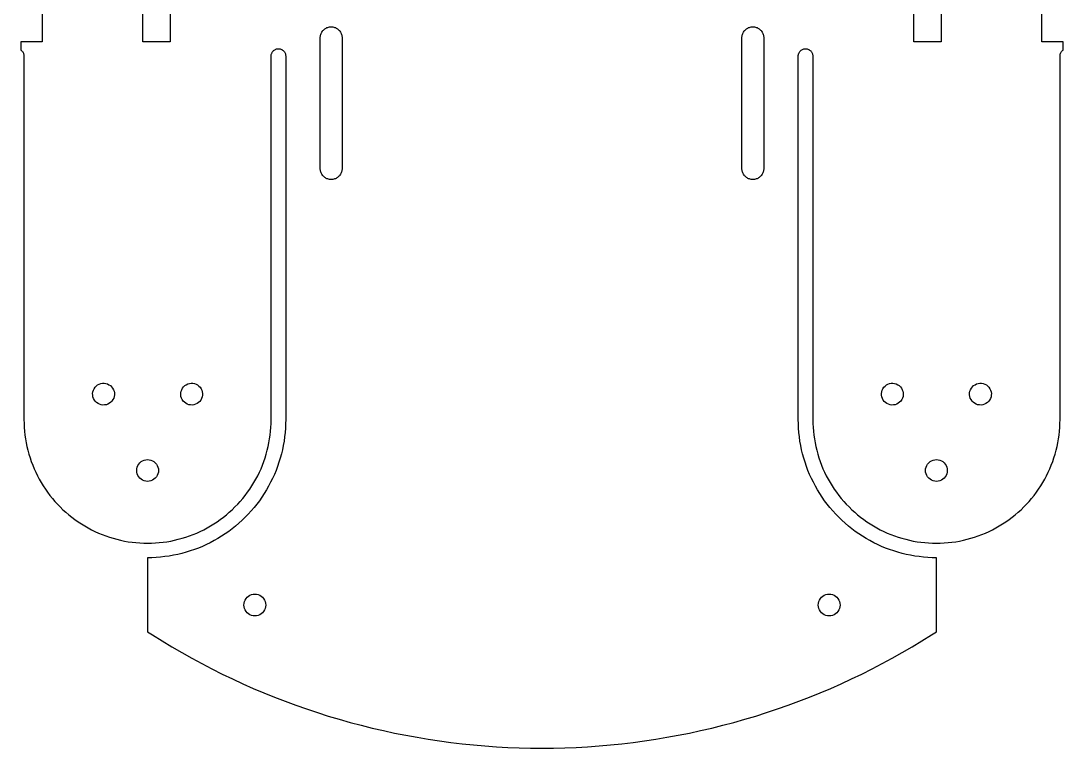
# Model space of a CAD drawing. Header units: metres. Extents: x -72 to 72, y -100 to 100.
# Drawn here: x -71.7 to 71.7, y -100 to 0 of the extents above; entities that cross this region are included whole.
import ezdxf

# ---------------------------------------------------------------- set-up
doc = ezdxf.new("R2010")
doc.units = ezdxf.units.M

msp = doc.modelspace()

# ---------------------------------------------------------------- linework, layer by layer
for p, q in [((-68.7389, 13.8334), (-68.7389, -2.86661)), ((-54.9233, -2.86661), (-54.9234, 13.8333)), ((-51.1544, 13.8334), (-51.1544, -2.86661)), ((51.1544, -2.86661), (51.1543, 13.8333)), ((54.9233, 13.8334), (54.9233, -2.86661)), ((68.7389, -2.86661), (68.7388, 13.8333)), ((-30.2789, -1.51625), (-30.2135, -1.41832)), ((-30.2135, -1.41832), (-30.1406, -1.32582)), ((-30.1406, -1.32582), (-30.0607, -1.23933)), ((-30.0607, -1.23933), (-29.9742, -1.15938)), ((-29.9742, -1.15938), (-29.8817, -1.08647)), ((-29.8817, -1.08647), (-29.7837, -1.02103)), ((-29.7837, -1.02103), (-29.681, -0.96349)), ((-29.681, -0.96349), (-29.574, -0.91417)), ((-29.574, -0.91417), (-29.4635, -0.87341)), ((-29.4635, -0.87341), (-29.3502, -0.84143)), ((-29.3502, -0.84143), (-29.2346, -0.81847)), ((-29.2346, -0.81847), (-29.1177, -0.80461)), ((-29.1177, -0.80461), (-29, -0.79999)), ((-29, -0.79999), (-28.8823, -0.80461)), ((-28.8823, -0.80461), (-28.7653, -0.81847)), ((-28.7653, -0.81847), (-28.6498, -0.84143)), ((-28.6498, -0.84143), (-28.5365, -0.87341)), ((-28.5365, -0.87341), (-28.426, -0.91417)), ((-28.426, -0.91417), (-28.319, -0.96349)), ((-28.319, -0.96349), (-28.2162, -1.02103)), ((-28.2162, -1.02103), (-28.1183, -1.08647)), ((-28.1183, -1.08647), (-28.0258, -1.15938)), ((-28.0258, -1.15938), (-27.9393, -1.23933)), ((-27.9393, -1.23933), (-27.8594, -1.32582)), ((-27.8594, -1.32582), (-27.7865, -1.41832)), ((-27.7865, -1.41832), (-27.721, -1.51625)), ((27.721, -1.51625), (27.7865, -1.41832)), ((27.7865, -1.41832), (27.8594, -1.32582)), ((27.8594, -1.32582), (27.9393, -1.23933)), ((27.9393, -1.23933), (28.0258, -1.15938)), ((28.0258, -1.15938), (28.1183, -1.08647)), ((28.1183, -1.08647), (28.2162, -1.02103)), ((28.2162, -1.02103), (28.319, -0.96349)), ((28.319, -0.96349), (28.426, -0.91417)), ((28.426, -0.91417), (28.5365, -0.87341)), ((28.5365, -0.87341), (28.6498, -0.84143)), ((28.6498, -0.84143), (28.7653, -0.81847)), ((28.7653, -0.81847), (28.8823, -0.80461)), ((28.8823, -0.80461), (29, -0.79999)), ((29, -0.79999), (29.1177, -0.80461)), ((29.1177, -0.80461), (29.2346, -0.81847)), ((29.2346, -0.81847), (29.3502, -0.84143)), ((29.3502, -0.84143), (29.4635, -0.87341)), ((29.4635, -0.87341), (29.574, -0.91417)), ((29.574, -0.91417), (29.681, -0.96349)), ((29.681, -0.96349), (29.7837, -1.02103)), ((29.7837, -1.02103), (29.8817, -1.08647)), ((29.8817, -1.08647), (29.9742, -1.15938)), ((29.9742, -1.15938), (30.0607, -1.23933)), ((30.0607, -1.23933), (30.1406, -1.32582)), ((30.1406, -1.32582), (30.2135, -1.41832)), ((30.2135, -1.41832), (30.2789, -1.51625)), ((-68.7389, -2.86661), (-71.686, -2.86661)), ((-71.686, -2.86661), (-71.686, -3.9908)), ((-51.1544, -2.86661), (-54.9233, -2.86661)), ((-30.5, -2.29999), (-30.4954, -2.1823)), ((-30.5, -20.3), (-30.5, -2.29999)), ((-30.4954, -2.1823), (-30.4815, -2.06534)), ((-30.4815, -2.06534), (-30.4585, -1.94983)), ((-30.4585, -1.94983), (-30.4266, -1.83647)), ((-30.4266, -1.83647), (-30.3858, -1.72597)), ((-30.3858, -1.72597), (-30.3365, -1.619)), ((-30.3365, -1.619), (-30.2789, -1.51625)), ((-27.721, -1.51625), (-27.6635, -1.619)), ((-27.6635, -1.619), (-27.6142, -1.72597)), ((-27.6142, -1.72597), (-27.5734, -1.83647)), ((-27.5734, -1.83647), (-27.5414, -1.94983)), ((-27.5414, -1.94983), (-27.5185, -2.06534)), ((-27.5185, -2.06534), (-27.5046, -2.1823)), ((-27.5046, -2.1823), (-27.5, -2.29999)), ((-27.5, -2.29999), (-27.5, -20.3)), ((27.5, -2.29999), (27.5046, -2.1823)), ((27.5, -20.3), (27.5, -2.29999)), ((27.5046, -2.1823), (27.5185, -2.06534)), ((27.5185, -2.06534), (27.5414, -1.94983)), ((27.5414, -1.94983), (27.5734, -1.83647)), ((27.5734, -1.83647), (27.6142, -1.72597)), ((27.6142, -1.72597), (27.6635, -1.619)), ((27.6635, -1.619), (27.721, -1.51625)), ((30.2789, -1.51625), (30.3365, -1.619)), ((30.3365, -1.619), (30.3858, -1.72597)), ((30.3858, -1.72597), (30.4266, -1.83647)), ((30.4266, -1.83647), (30.4585, -1.94983)), ((30.4585, -1.94983), (30.4815, -2.06534)), ((30.4815, -2.06534), (30.4954, -2.1823)), ((30.4954, -2.1823), (30.5, -2.29999)), ((30.5, -2.29999), (30.5, -20.3)), ((54.9233, -2.86661), (51.1544, -2.86661)), ((71.686, -2.86661), (68.7389, -2.86661)), ((71.686, -3.99159), (71.686, -2.86661)), ((-71.686, -3.9908), (-71.6148, -4.04424)), ((-71.6148, -4.04424), (-71.5451, -4.10765)), ((-71.5451, -4.10765), (-71.4817, -4.17732)), ((-71.4817, -4.17732), (-71.4252, -4.25267)), ((-71.4252, -4.25267), (-71.3759, -4.33299)), ((-37.1433, -4.36076), (-37.0966, -4.27893)), ((-37.0966, -4.27893), (-37.0424, -4.20184)), ((-37.0424, -4.20184), (-36.9812, -4.1302)), ((-36.9812, -4.1302), (-36.9136, -4.06464)), ((-36.9136, -4.06464), (-36.84, -4.00574)), ((-36.84, -4.00574), (-36.7613, -3.95401)), ((-36.7613, -3.95401), (-36.678, -3.90993)), ((-36.678, -3.90993), (-36.591, -3.87387)), ((-36.591, -3.87387), (-36.5009, -3.84616)), ((-36.5009, -3.84616), (-36.4087, -3.82706)), ((-36.4087, -3.82706), (-36.315, -3.81673)), ((-36.315, -3.81673), (-36.2208, -3.81525)), ((-36.2208, -3.81525), (-36.1269, -3.82263)), ((-36.1269, -3.82263), (-36.0341, -3.83884)), ((-36.0341, -3.83884), (-35.9432, -3.86369)), ((-35.9432, -3.86369), (-35.8551, -3.897)), ((-35.8551, -3.897), (-35.7705, -3.93845)), ((-35.7705, -3.93845), (-35.6902, -3.98767)), ((-35.6902, -3.98767), (-35.6148, -4.04424)), ((-35.6148, -4.04424), (-35.5452, -4.10765)), ((-35.5452, -4.10765), (-35.4817, -4.17732)), ((-35.4817, -4.17732), (-35.4252, -4.25267)), ((-35.4252, -4.25267), (-35.3759, -4.33299)), ((35.3612, -4.36076), (35.4079, -4.27893)), ((35.4079, -4.27893), (35.4621, -4.20184)), ((35.4621, -4.20184), (35.5233, -4.1302)), ((35.5233, -4.1302), (35.5909, -4.06464)), ((35.5909, -4.06464), (35.6645, -4.00574)), ((35.6645, -4.00574), (35.7432, -3.95401)), ((35.7432, -3.95401), (35.8265, -3.90993)), ((35.8265, -3.90993), (35.9135, -3.87387)), ((35.9135, -3.87387), (36.0036, -3.84616)), ((36.0036, -3.84616), (36.0958, -3.82706)), ((36.0958, -3.82706), (36.1895, -3.81673)), ((36.1895, -3.81673), (36.2837, -3.81525)), ((36.2837, -3.81525), (36.3776, -3.82263)), ((36.3776, -3.82263), (36.4704, -3.83884)), ((36.4704, -3.83884), (36.5613, -3.86369)), ((36.5613, -3.86369), (36.6494, -3.897)), ((36.6494, -3.897), (36.734, -3.93845)), ((36.734, -3.93845), (36.8143, -3.98767)), ((36.8143, -3.98767), (36.8897, -4.04424)), ((36.8897, -4.04424), (36.9594, -4.10765)), ((36.9594, -4.10765), (37.0228, -4.17732)), ((37.0228, -4.17732), (37.0793, -4.25267)), ((37.0793, -4.25267), (37.1286, -4.33299)), ((71.3612, -4.36076), (71.4079, -4.27893)), ((71.4079, -4.27893), (71.4621, -4.20184)), ((71.4621, -4.20184), (71.5233, -4.1302)), ((71.5233, -4.1302), (71.5909, -4.06464)), ((71.5909, -4.06464), (71.6644, -4.00574)), ((71.6644, -4.00574), (71.686, -3.99159)), ((-71.3759, -4.33299), (-71.3345, -4.4176)), ((-71.3345, -4.4176), (-71.3012, -4.50574)), ((-71.3012, -4.50574), (-71.2763, -4.5966)), ((-71.2763, -4.5966), (-71.2601, -4.68942)), ((-71.2601, -4.68942), (-71.2527, -4.78334)), ((-71.2527, -4.78334), (-71.2522, -54.8147)), ((-37.2522, -4.81474), (-37.2478, -4.72064)), ((-37.2522, -54.8147), (-37.2522, -4.81474)), ((-37.2478, -4.72064), (-37.2345, -4.62737)), ((-37.2345, -4.62737), (-37.2125, -4.53577)), ((-37.2125, -4.53577), (-37.182, -4.44662)), ((-37.182, -4.44662), (-37.1433, -4.36076)), ((-35.3759, -4.33299), (-35.3345, -4.4176)), ((-35.3345, -4.4176), (-35.3012, -4.50574)), ((-35.3012, -4.50574), (-35.2763, -4.5966)), ((-35.2763, -4.5966), (-35.2601, -4.68942)), ((-35.2601, -4.68942), (-35.2527, -4.78334)), ((-35.2527, -4.78334), (-35.2522, -54.8147)), ((35.2522, -4.81474), (35.2567, -4.72064)), ((35.2522, -54.8147), (35.2522, -4.81474)), ((35.2567, -4.72064), (35.27, -4.62737)), ((35.27, -4.62737), (35.292, -4.53577)), ((35.292, -4.53577), (35.3225, -4.44662)), ((35.3225, -4.44662), (35.3612, -4.36076)), ((37.1286, -4.33299), (37.17, -4.4176)), ((37.17, -4.4176), (37.2033, -4.50574)), ((37.2033, -4.50574), (37.2282, -4.5966)), ((37.2282, -4.5966), (37.2444, -4.68942)), ((37.2444, -4.68942), (37.2518, -4.78334)), ((37.2518, -4.78334), (37.2522, -54.8147)), ((71.2522, -4.81474), (71.2567, -4.72064)), ((71.2522, -54.8147), (71.2522, -4.81474)), ((71.2567, -4.72064), (71.2699, -4.62737)), ((71.2699, -4.62737), (71.2919, -4.53577)), ((71.2919, -4.53577), (71.3225, -4.44662)), ((71.3225, -4.44662), (71.3612, -4.36076)), ((-30.4954, -20.4177), (-30.5, -20.3)), ((-30.4815, -20.5346), (-30.4954, -20.4177)), ((-30.4585, -20.6502), (-30.4815, -20.5346)), ((-30.4266, -20.7635), (-30.4585, -20.6502)), ((-30.3858, -20.874), (-30.4266, -20.7635)), ((-30.3365, -20.981), (-30.3858, -20.874)), ((-30.2789, -21.0837), (-30.3365, -20.981)), ((-30.2135, -21.1817), (-30.2789, -21.0837)), ((-30.1406, -21.2742), (-30.2135, -21.1817)), ((-30.0607, -21.3607), (-30.1406, -21.2742)), ((-29.9742, -21.4406), (-30.0607, -21.3607)), ((-29.8817, -21.5135), (-29.9742, -21.4406)), ((-28.0258, -21.4406), (-28.1183, -21.5135)), ((-27.9393, -21.3607), (-28.0258, -21.4406)), ((-27.8594, -21.2742), (-27.9393, -21.3607)), ((-27.7865, -21.1817), (-27.8594, -21.2742)), ((-27.721, -21.0837), (-27.7865, -21.1817)), ((-27.6635, -20.981), (-27.721, -21.0837)), ((-27.6142, -20.874), (-27.6635, -20.981)), ((-27.5734, -20.7635), (-27.6142, -20.874)), ((-27.5414, -20.6502), (-27.5734, -20.7635)), ((-27.5185, -20.5346), (-27.5414, -20.6502)), ((-27.5046, -20.4177), (-27.5185, -20.5346)), ((-27.5, -20.3), (-27.5046, -20.4177)), ((27.5046, -20.4177), (27.5, -20.3)), ((27.5185, -20.5346), (27.5046, -20.4177)), ((27.5414, -20.6502), (27.5185, -20.5346)), ((27.5734, -20.7635), (27.5414, -20.6502)), ((27.6142, -20.874), (27.5734, -20.7635)), ((27.6635, -20.981), (27.6142, -20.874)), ((27.721, -21.0837), (27.6635, -20.981)), ((27.7865, -21.1817), (27.721, -21.0837)), ((27.8594, -21.2742), (27.7865, -21.1817)), ((27.9393, -21.3607), (27.8594, -21.2742)), ((28.0258, -21.4406), (27.9393, -21.3607)), ((28.1183, -21.5135), (28.0258, -21.4406)), ((29.9742, -21.4406), (29.8817, -21.5135)), ((30.0607, -21.3607), (29.9742, -21.4406)), ((30.1406, -21.2742), (30.0607, -21.3607)), ((30.2135, -21.1817), (30.1406, -21.2742)), ((30.2789, -21.0837), (30.2135, -21.1817)), ((30.3365, -20.981), (30.2789, -21.0837)), ((30.3858, -20.874), (30.3365, -20.981)), ((30.4266, -20.7635), (30.3858, -20.874)), ((30.4585, -20.6502), (30.4266, -20.7635)), ((30.4815, -20.5346), (30.4585, -20.6502)), ((30.4954, -20.4177), (30.4815, -20.5346)), ((30.5, -20.3), (30.4954, -20.4177)), ((-29.7837, -21.5789), (-29.8817, -21.5135)), ((-29.681, -21.6365), (-29.7837, -21.5789)), ((-29.574, -21.6858), (-29.681, -21.6365)), ((-29.4635, -21.7266), (-29.574, -21.6858)), ((-29.3502, -21.7585), (-29.4635, -21.7266)), ((-29.2346, -21.7815), (-29.3502, -21.7585)), ((-29.1177, -21.7954), (-29.2346, -21.7815)), ((-29, -21.8), (-29.1177, -21.7954)), ((-28.8823, -21.7954), (-29, -21.8)), ((-28.7653, -21.7815), (-28.8823, -21.7954)), ((-28.6498, -21.7585), (-28.7653, -21.7815)), ((-28.5365, -21.7266), (-28.6498, -21.7585)), ((-28.426, -21.6858), (-28.5365, -21.7266)), ((-28.319, -21.6365), (-28.426, -21.6858)), ((-28.2162, -21.5789), (-28.319, -21.6365)), ((-28.1183, -21.5135), (-28.2162, -21.5789)), ((28.2162, -21.5789), (28.1183, -21.5135)), ((28.319, -21.6365), (28.2162, -21.5789)), ((28.426, -21.6858), (28.319, -21.6365)), ((28.5365, -21.7266), (28.426, -21.6858)), ((28.6498, -21.7585), (28.5365, -21.7266)), ((28.7653, -21.7815), (28.6498, -21.7585)), ((28.8823, -21.7954), (28.7653, -21.7815)), ((29, -21.8), (28.8823, -21.7954)), ((29.1177, -21.7954), (29, -21.8)), ((29.2346, -21.7815), (29.1177, -21.7954)), ((29.3502, -21.7585), (29.2346, -21.7815)), ((29.4635, -21.7266), (29.3502, -21.7585)), ((29.574, -21.6858), (29.4635, -21.7266)), ((29.681, -21.6365), (29.574, -21.6858)), ((29.7837, -21.5789), (29.681, -21.6365)), ((29.8817, -21.5135), (29.7837, -21.5789)), ((-61.3181, -50.2), (-61.1314, -50.0567)), ((-61.1314, -50.0567), (-60.9245, -49.9444)), ((-60.9245, -49.9444), (-60.7026, -49.8659)), ((-60.7026, -49.8659), (-60.4712, -49.823)), ((-60.4712, -49.823), (-60.2359, -49.8168)), ((-60.2359, -49.8168), (-60.0025, -49.8475)), ((-60.0025, -49.8475), (-59.7769, -49.9144)), ((-59.7769, -49.9144), (-59.5644, -50.0157)), ((-59.5644, -50.0157), (-59.3704, -50.149)), ((-59.3704, -50.149), (-59.1997, -50.3111)), ((-49.3048, -50.3111), (-49.134, -50.149)), ((-49.134, -50.149), (-48.9401, -50.0157)), ((-48.9401, -50.0157), (-48.7276, -49.9144)), ((-48.7276, -49.9144), (-48.5019, -49.8475)), ((-48.5019, -49.8475), (-48.2686, -49.8168)), ((-48.2686, -49.8168), (-48.0333, -49.823)), ((-48.0333, -49.823), (-47.8018, -49.8659)), ((-47.8018, -49.8659), (-47.58, -49.9444)), ((-47.58, -49.9444), (-47.3731, -50.0567)), ((-47.3731, -50.0567), (-47.1864, -50.2)), ((47.1864, -50.2), (47.3731, -50.0567)), ((47.3731, -50.0567), (47.58, -49.9444)), ((47.58, -49.9444), (47.8018, -49.8659)), ((47.8018, -49.8659), (48.0333, -49.823)), ((48.0333, -49.823), (48.2686, -49.8168)), ((48.2686, -49.8168), (48.5019, -49.8475)), ((48.5019, -49.8475), (48.7276, -49.9144)), ((48.7276, -49.9144), (48.9401, -50.0157)), ((48.9401, -50.0157), (49.134, -50.149)), ((49.134, -50.149), (49.3048, -50.3111)), ((59.1997, -50.3111), (59.3704, -50.149)), ((59.3704, -50.149), (59.5644, -50.0157)), ((59.5644, -50.0157), (59.7769, -49.9144)), ((59.7769, -49.9144), (60.0025, -49.8475)), ((60.0025, -49.8475), (60.2359, -49.8168)), ((60.2359, -49.8168), (60.4712, -49.823)), ((60.4712, -49.823), (60.7026, -49.8659)), ((60.7026, -49.8659), (60.9245, -49.9444)), ((60.9245, -49.9444), (61.1314, -50.0567)), ((61.1314, -50.0567), (61.3181, -50.2)), ((-61.8124, -51.2363), (-61.7816, -51.0029)), ((-61.8062, -51.4715), (-61.8124, -51.2363)), ((-61.7633, -51.703), (-61.8062, -51.4715)), ((-61.7816, -51.0029), (-61.7148, -50.7772)), ((-61.7148, -50.7772), (-61.6134, -50.5647)), ((-61.6134, -50.5647), (-61.4801, -50.3708)), ((-61.4801, -50.3708), (-61.3181, -50.2)), ((-59.1997, -50.3111), (-59.0564, -50.4978)), ((-59.0564, -50.4978), (-58.9441, -50.7047)), ((-58.9441, -50.7047), (-58.8655, -50.9265)), ((-58.8655, -50.9265), (-58.8226, -51.158)), ((-58.8165, -51.3932), (-58.8472, -51.6266)), ((-58.8226, -51.158), (-58.8165, -51.3932)), ((-49.688, -51.3932), (-49.6819, -51.158)), ((-49.6573, -51.6266), (-49.688, -51.3932)), ((-49.6819, -51.158), (-49.639, -50.9265)), ((-49.639, -50.9265), (-49.5604, -50.7047)), ((-49.5604, -50.7047), (-49.4481, -50.4978)), ((-49.4481, -50.4978), (-49.3048, -50.3111)), ((-47.1864, -50.2), (-47.0244, -50.3708)), ((-47.0244, -50.3708), (-46.891, -50.5647)), ((-46.891, -50.5647), (-46.7897, -50.7772)), ((-46.7897, -50.7772), (-46.7229, -51.0029)), ((-46.6983, -51.4715), (-46.7412, -51.703)), ((-46.7229, -51.0029), (-46.6921, -51.2363)), ((-46.6921, -51.2363), (-46.6983, -51.4715)), ((46.6921, -51.2363), (46.7229, -51.0029)), ((46.6983, -51.4715), (46.6921, -51.2363)), ((46.7412, -51.703), (46.6983, -51.4715)), ((46.7229, -51.0029), (46.7897, -50.7772)), ((46.7897, -50.7772), (46.891, -50.5647)), ((46.891, -50.5647), (47.0244, -50.3708)), ((47.0244, -50.3708), (47.1864, -50.2)), ((49.3048, -50.3111), (49.4481, -50.4978)), ((49.4481, -50.4978), (49.5604, -50.7047)), ((49.5604, -50.7047), (49.639, -50.9265)), ((49.639, -50.9265), (49.6819, -51.158)), ((49.688, -51.3932), (49.6573, -51.6266)), ((49.6819, -51.158), (49.688, -51.3932)), ((58.8165, -51.3932), (58.8226, -51.158)), ((58.8472, -51.6266), (58.8165, -51.3932)), ((58.8226, -51.158), (58.8655, -50.9265)), ((58.8655, -50.9265), (58.9441, -50.7047)), ((58.9441, -50.7047), (59.0564, -50.4978)), ((59.0564, -50.4978), (59.1997, -50.3111)), ((61.3181, -50.2), (61.4801, -50.3708)), ((61.4801, -50.3708), (61.6134, -50.5647)), ((61.6134, -50.5647), (61.7148, -50.7772)), ((61.7148, -50.7772), (61.7816, -51.0029)), ((61.8062, -51.4715), (61.7633, -51.703)), ((61.7816, -51.0029), (61.8124, -51.2363)), ((61.8124, -51.2363), (61.8062, -51.4715)), ((-61.6847, -51.9249), (-61.7633, -51.703)), ((-61.5724, -52.1317), (-61.6847, -51.9249)), ((-61.4291, -52.3185), (-61.5724, -52.1317)), ((-61.2584, -52.4805), (-61.4291, -52.3185)), ((-61.0644, -52.6138), (-61.2584, -52.4805)), ((-60.852, -52.7151), (-61.0644, -52.6138)), ((-60.6263, -52.782), (-60.852, -52.7151)), ((-60.3929, -52.8127), (-60.6263, -52.782)), ((-60.1576, -52.8065), (-60.3929, -52.8127)), ((-59.9262, -52.7636), (-60.1576, -52.8065)), ((-59.7043, -52.6851), (-59.9262, -52.7636)), ((-59.4975, -52.5728), (-59.7043, -52.6851)), ((-59.3107, -52.4295), (-59.4975, -52.5728)), ((-59.1487, -52.2587), (-59.3107, -52.4295)), ((-59.0154, -52.0647), (-59.1487, -52.2587)), ((-58.914, -51.8523), (-59.0154, -52.0647)), ((-58.8472, -51.6266), (-58.914, -51.8523)), ((-49.5904, -51.8523), (-49.6573, -51.6266)), ((-49.4891, -52.0647), (-49.5904, -51.8523)), ((-49.3558, -52.2587), (-49.4891, -52.0647)), ((-49.1938, -52.4295), (-49.3558, -52.2587)), ((-49.007, -52.5728), (-49.1938, -52.4295)), ((-48.8002, -52.6851), (-49.007, -52.5728)), ((-48.5783, -52.7636), (-48.8002, -52.6851)), ((-48.3469, -52.8065), (-48.5783, -52.7636)), ((-48.1116, -52.8127), (-48.3469, -52.8065)), ((-47.8782, -52.782), (-48.1116, -52.8127)), ((-47.6525, -52.7151), (-47.8782, -52.782)), ((-47.4401, -52.6138), (-47.6525, -52.7151)), ((-47.2461, -52.4805), (-47.4401, -52.6138)), ((-47.0754, -52.3185), (-47.2461, -52.4805)), ((-46.9321, -52.1317), (-47.0754, -52.3185)), ((-46.8197, -51.9249), (-46.9321, -52.1317)), ((-46.7412, -51.703), (-46.8197, -51.9249)), ((46.8197, -51.9249), (46.7412, -51.703)), ((46.9321, -52.1317), (46.8197, -51.9249)), ((47.0754, -52.3185), (46.9321, -52.1317)), ((47.2461, -52.4805), (47.0754, -52.3185)), ((47.4401, -52.6138), (47.2461, -52.4805)), ((47.6525, -52.7151), (47.4401, -52.6138)), ((47.8782, -52.782), (47.6525, -52.7151)), ((48.1116, -52.8127), (47.8782, -52.782)), ((48.3469, -52.8065), (48.1116, -52.8127)), ((48.5783, -52.7636), (48.3469, -52.8065)), ((48.8002, -52.6851), (48.5783, -52.7636)), ((49.007, -52.5728), (48.8002, -52.6851)), ((49.1938, -52.4295), (49.007, -52.5728)), ((49.3558, -52.2587), (49.1938, -52.4295)), ((49.4891, -52.0647), (49.3558, -52.2587)), ((49.5904, -51.8523), (49.4891, -52.0647)), ((49.6573, -51.6266), (49.5904, -51.8523)), ((58.914, -51.8523), (58.8472, -51.6266)), ((59.0154, -52.0647), (58.914, -51.8523)), ((59.1487, -52.2587), (59.0154, -52.0647)), ((59.3107, -52.4295), (59.1487, -52.2587)), ((59.4975, -52.5728), (59.3107, -52.4295)), ((59.7043, -52.6851), (59.4975, -52.5728)), ((59.9262, -52.7636), (59.7043, -52.6851)), ((60.1576, -52.8065), (59.9262, -52.7636)), ((60.3929, -52.8127), (60.1576, -52.8065)), ((60.6263, -52.782), (60.3929, -52.8127)), ((60.852, -52.7151), (60.6263, -52.782)), ((61.0644, -52.6138), (60.852, -52.7151)), ((61.2584, -52.4805), (61.0644, -52.6138)), ((61.4291, -52.3185), (61.2584, -52.4805)), ((61.5724, -52.1317), (61.4291, -52.3185)), ((61.6847, -51.9249), (61.5724, -52.1317)), ((61.7633, -51.703), (61.6847, -51.9249)), ((-71.2522, -54.8147), (-71.2439, -55.3487)), ((-71.2439, -55.3487), (-71.2187, -55.8822)), ((-71.2187, -55.8822), (-71.1768, -56.4146)), ((-37.3277, -56.4146), (-37.2858, -55.8822)), ((-37.2858, -55.8822), (-37.2606, -55.3487)), ((-37.2606, -55.3487), (-37.2522, -54.8147)), ((-35.2616, -55.4115), (-35.2897, -56.0078)), ((-35.2522, -54.8147), (-35.2616, -55.4115)), ((35.2616, -55.4115), (35.2522, -54.8147)), ((35.2897, -56.0078), (35.2616, -55.4115)), ((37.2522, -54.8147), (37.2606, -55.3487)), ((37.2606, -55.3487), (37.2858, -55.8822)), ((37.2858, -55.8822), (37.3277, -56.4146)), ((71.1768, -56.4146), (71.2187, -55.8822)), ((71.2187, -55.8822), (71.2439, -55.3487)), ((71.2439, -55.3487), (71.2522, -54.8147)), ((-71.1768, -56.4146), (-71.1182, -56.9454)), ((-71.1182, -56.9454), (-71.0429, -57.4741)), ((-37.4615, -57.4741), (-37.3863, -56.9454)), ((-37.3863, -56.9454), (-37.3277, -56.4146)), ((-35.4021, -57.1961), (-35.4862, -57.787)), ((-35.3366, -56.6028), (-35.4021, -57.1961)), ((-35.2897, -56.0078), (-35.3366, -56.6028)), ((35.3366, -56.6028), (35.2897, -56.0078)), ((35.4021, -57.1961), (35.3366, -56.6028)), ((35.4862, -57.787), (35.4021, -57.1961)), ((37.3277, -56.4146), (37.3863, -56.9454)), ((37.3863, -56.9454), (37.4615, -57.4741)), ((71.0429, -57.4741), (71.1182, -56.9454)), ((71.1182, -56.9454), (71.1768, -56.4146)), ((-71.0429, -57.4741), (-70.9511, -58.0002)), ((-70.9511, -58.0002), (-70.8428, -58.5232)), ((-70.8428, -58.5232), (-70.7182, -59.0425)), ((-37.7863, -59.0425), (-37.6617, -58.5232)), ((-37.6617, -58.5232), (-37.5534, -58.0002)), ((-37.5534, -58.0002), (-37.4615, -57.4741)), ((-35.5888, -58.375), (-35.7098, -58.9595)), ((-35.4862, -57.787), (-35.5888, -58.375)), ((35.5888, -58.375), (35.4862, -57.787)), ((35.7098, -58.9595), (35.5888, -58.375)), ((37.4615, -57.4741), (37.5534, -58.0002)), ((37.5534, -58.0002), (37.6617, -58.5232)), ((37.6617, -58.5232), (37.7863, -59.0425)), ((70.7182, -59.0425), (70.8428, -58.5232)), ((70.8428, -58.5232), (70.9511, -58.0002)), ((70.9511, -58.0002), (71.0429, -57.4741)), ((-70.7182, -59.0425), (-70.5772, -59.5576)), ((-70.5772, -59.5576), (-70.4202, -60.068)), ((-70.4202, -60.068), (-70.2472, -60.5733)), ((-38.2573, -60.5733), (-38.0843, -60.068)), ((-38.0843, -60.068), (-37.9273, -59.5576)), ((-37.9273, -59.5576), (-37.7863, -59.0425)), ((-36.0067, -60.1156), (-36.1822, -60.6861)), ((-35.8492, -59.5398), (-36.0067, -60.1156)), ((-35.7098, -58.9595), (-35.8492, -59.5398)), ((35.8492, -59.5398), (35.7098, -58.9595)), ((36.0067, -60.1156), (35.8492, -59.5398)), ((36.1822, -60.6861), (36.0067, -60.1156)), ((37.7863, -59.0425), (37.9273, -59.5576)), ((37.9273, -59.5576), (38.0843, -60.068)), ((38.0843, -60.068), (38.2573, -60.5733)), ((70.2472, -60.5733), (70.4202, -60.068)), ((70.4202, -60.068), (70.5772, -59.5576)), ((70.5772, -59.5576), (70.7182, -59.0425)), ((-70.2472, -60.5733), (-70.0584, -61.0728)), ((-70.0584, -61.0728), (-69.8541, -61.5663)), ((-69.8541, -61.5663), (-69.6343, -62.053)), ((-55.7522, -61.8147), (-55.7338, -61.5801)), ((-55.7338, -61.5801), (-55.6788, -61.3512)), ((-55.6788, -61.3512), (-55.5887, -61.1337)), ((-55.5887, -61.1337), (-55.4658, -60.9331)), ((-55.4658, -60.9331), (-55.3129, -60.7541)), ((-55.3129, -60.7541), (-55.1339, -60.6012)), ((-55.1339, -60.6012), (-54.9332, -60.4782)), ((-54.9332, -60.4782), (-54.7158, -60.3882)), ((-54.7158, -60.3882), (-54.4869, -60.3332)), ((-54.4869, -60.3332), (-54.2522, -60.3147)), ((-54.2522, -60.3147), (-54.0176, -60.3332)), ((-54.0176, -60.3332), (-53.7887, -60.3882)), ((-53.7887, -60.3882), (-53.5713, -60.4782)), ((-53.5713, -60.4782), (-53.3706, -60.6012)), ((-53.3706, -60.6012), (-53.1916, -60.7541)), ((-53.1916, -60.7541), (-53.0387, -60.9331)), ((-53.0387, -60.9331), (-52.9157, -61.1337)), ((-52.9157, -61.1337), (-52.8257, -61.3512)), ((-52.8257, -61.3512), (-52.7707, -61.5801)), ((-52.7707, -61.5801), (-52.7523, -61.8147)), ((-38.8702, -62.053), (-38.6504, -61.5663)), ((-38.6504, -61.5663), (-38.446, -61.0728)), ((-38.446, -61.0728), (-38.2573, -60.5733)), ((-36.3755, -61.2508), (-36.5865, -61.8091)), ((-36.1822, -60.6861), (-36.3755, -61.2508)), ((36.3755, -61.2508), (36.1822, -60.6861)), ((36.5865, -61.8091), (36.3755, -61.2508)), ((38.2573, -60.5733), (38.446, -61.0728)), ((38.446, -61.0728), (38.6504, -61.5663)), ((38.6504, -61.5663), (38.8702, -62.053)), ((52.7522, -61.8147), (52.7707, -61.5801)), ((52.7707, -61.5801), (52.8257, -61.3512)), ((52.8257, -61.3512), (52.9157, -61.1337)), ((52.9157, -61.1337), (53.0387, -60.9331)), ((53.0387, -60.9331), (53.1916, -60.7541)), ((53.1916, -60.7541), (53.3706, -60.6012)), ((53.3706, -60.6012), (53.5713, -60.4782)), ((53.5713, -60.4782), (53.7887, -60.3882)), ((53.7887, -60.3882), (54.0176, -60.3332)), ((54.0176, -60.3332), (54.2522, -60.3147)), ((54.2522, -60.3147), (54.4869, -60.3332)), ((54.4869, -60.3332), (54.7158, -60.3882)), ((54.7158, -60.3882), (54.9332, -60.4782)), ((54.9332, -60.4782), (55.1339, -60.6012)), ((55.1339, -60.6012), (55.3129, -60.7541)), ((55.3129, -60.7541), (55.4658, -60.9331)), ((55.4658, -60.9331), (55.5887, -61.1337)), ((55.5887, -61.1337), (55.6788, -61.3512)), ((55.6788, -61.3512), (55.7338, -61.5801)), ((55.7338, -61.5801), (55.7522, -61.8147)), ((69.6343, -62.053), (69.8541, -61.5663)), ((69.8541, -61.5663), (70.0584, -61.0728)), ((70.0584, -61.0728), (70.2472, -60.5733)), ((-69.6343, -62.053), (-69.3994, -62.5326)), ((-69.3994, -62.5326), (-69.1494, -63.0045)), ((-69.1494, -63.0045), (-68.8849, -63.4684)), ((-55.7338, -62.0494), (-55.7522, -61.8147)), ((-55.6788, -62.2783), (-55.7338, -62.0494)), ((-55.5887, -62.4957), (-55.6788, -62.2783)), ((-55.4658, -62.6964), (-55.5887, -62.4957)), ((-55.3129, -62.8754), (-55.4658, -62.6964)), ((-55.1339, -63.0283), (-55.3129, -62.8754)), ((-54.9332, -63.1512), (-55.1339, -63.0283)), ((-53.3706, -63.0283), (-53.5713, -63.1512)), ((-53.1916, -62.8754), (-53.3706, -63.0283)), ((-53.0387, -62.6964), (-53.1916, -62.8754)), ((-52.9157, -62.4957), (-53.0387, -62.6964)), ((-52.8257, -62.2783), (-52.9157, -62.4957)), ((-52.7707, -62.0494), (-52.8257, -62.2783)), ((-52.7523, -61.8147), (-52.7707, -62.0494)), ((-39.6196, -63.4684), (-39.355, -63.0045)), ((-39.355, -63.0045), (-39.1051, -62.5326)), ((-39.1051, -62.5326), (-38.8702, -62.053)), ((-37.0605, -62.9045), (-37.3231, -63.4406)), ((-36.8149, -62.3605), (-37.0605, -62.9045)), ((-36.5865, -61.8091), (-36.8149, -62.3605)), ((36.8149, -62.3605), (36.5865, -61.8091)), ((37.0605, -62.9045), (36.8149, -62.3605)), ((37.3231, -63.4406), (37.0605, -62.9045)), ((38.8702, -62.053), (39.1051, -62.5326)), ((39.1051, -62.5326), (39.355, -63.0045)), ((39.355, -63.0045), (39.6196, -63.4684)), ((52.7707, -62.0494), (52.7522, -61.8147)), ((52.8257, -62.2783), (52.7707, -62.0494)), ((52.9157, -62.4957), (52.8257, -62.2783)), ((53.0387, -62.6964), (52.9157, -62.4957)), ((53.1916, -62.8754), (53.0387, -62.6964)), ((53.3706, -63.0283), (53.1916, -62.8754)), ((53.5713, -63.1512), (53.3706, -63.0283)), ((55.1339, -63.0283), (54.9332, -63.1512)), ((55.3129, -62.8754), (55.1339, -63.0283)), ((55.4658, -62.6964), (55.3129, -62.8754)), ((55.5887, -62.4957), (55.4658, -62.6964)), ((55.6788, -62.2783), (55.5887, -62.4957)), ((55.7338, -62.0494), (55.6788, -62.2783)), ((55.7522, -61.8147), (55.7338, -62.0494)), ((68.8849, -63.4684), (69.1494, -63.0045)), ((69.1494, -63.0045), (69.3994, -62.5326)), ((69.3994, -62.5326), (69.6343, -62.053)), ((-68.8849, -63.4684), (-68.6058, -63.9238)), ((-68.6058, -63.9238), (-68.3126, -64.3701)), ((-68.3126, -64.3701), (-68.0055, -64.8071)), ((-54.7158, -63.2413), (-54.9332, -63.1512)), ((-54.4869, -63.2963), (-54.7158, -63.2413)), ((-54.2522, -63.3147), (-54.4869, -63.2963)), ((-54.0176, -63.2963), (-54.2522, -63.3147)), ((-53.7887, -63.2413), (-54.0176, -63.2963)), ((-53.5713, -63.1512), (-53.7887, -63.2413)), ((-40.499, -64.8071), (-40.1919, -64.3701)), ((-40.1919, -64.3701), (-39.8987, -63.9238)), ((-39.8987, -63.9238), (-39.6196, -63.4684)), ((-37.8981, -64.4865), (-38.21, -64.9954)), ((-37.6024, -63.968), (-37.8981, -64.4865)), ((-37.3231, -63.4406), (-37.6024, -63.968)), ((37.6024, -63.968), (37.3231, -63.4406)), ((37.8981, -64.4865), (37.6024, -63.968)), ((38.21, -64.9954), (37.8981, -64.4865)), ((39.6196, -63.4684), (39.8987, -63.9238)), ((39.8987, -63.9238), (40.1919, -64.3701)), ((40.1919, -64.3701), (40.499, -64.8071)), ((53.7887, -63.2413), (53.5713, -63.1512)), ((54.0176, -63.2963), (53.7887, -63.2413)), ((54.2522, -63.3147), (54.0176, -63.2963)), ((54.4869, -63.2963), (54.2522, -63.3147)), ((54.7158, -63.2413), (54.4869, -63.2963)), ((54.9332, -63.1512), (54.7158, -63.2413)), ((68.0055, -64.8071), (68.3126, -64.3701)), ((68.3126, -64.3701), (68.6058, -63.9238)), ((68.6058, -63.9238), (68.8849, -63.4684)), ((-68.0055, -64.8071), (-67.6849, -65.2342)), ((-67.6849, -65.2342), (-67.351, -65.6509)), ((-67.351, -65.6509), (-67.0041, -66.057)), ((-41.5004, -66.057), (-41.1535, -65.6509)), ((-41.1535, -65.6509), (-40.8196, -65.2342)), ((-40.8196, -65.2342), (-40.499, -64.8071)), ((-38.5377, -65.4943), (-38.8809, -65.9827)), ((-38.21, -64.9954), (-38.5377, -65.4943)), ((38.5377, -65.4943), (38.21, -64.9954)), ((38.8809, -65.9827), (38.5377, -65.4943)), ((40.499, -64.8071), (40.8196, -65.2342)), ((40.8196, -65.2342), (41.1535, -65.6509)), ((41.1535, -65.6509), (41.5004, -66.057)), ((67.0041, -66.057), (67.351, -65.6509)), ((67.351, -65.6509), (67.6849, -65.2342)), ((67.6849, -65.2342), (68.0055, -64.8071)), ((-67.0041, -66.057), (-66.6447, -66.452)), ((-66.6447, -66.452), (-66.2731, -66.8356)), ((-66.2731, -66.8356), (-65.8895, -67.2072)), ((-65.8895, -67.2072), (-65.4945, -67.5666)), ((-43.0099, -67.5666), (-42.6149, -67.2072)), ((-42.6149, -67.2072), (-42.2314, -66.8356)), ((-42.2314, -66.8356), (-41.8598, -66.452)), ((-41.8598, -66.452), (-41.5004, -66.057)), ((-40.0001, -67.3797), (-40.4018, -67.8211)), ((-39.6125, -66.9258), (-40.0001, -67.3797)), ((-39.2393, -66.46), (-39.6125, -66.9258)), ((-38.8809, -65.9827), (-39.2393, -66.46)), ((39.2393, -66.46), (38.8809, -65.9827)), ((39.6125, -66.9258), (39.2393, -66.46)), ((40.0001, -67.3797), (39.6125, -66.9258)), ((40.4018, -67.8211), (40.0001, -67.3797)), ((41.5004, -66.057), (41.8598, -66.452)), ((41.8598, -66.452), (42.2314, -66.8356)), ((42.2314, -66.8356), (42.6149, -67.2072)), ((42.6149, -67.2072), (43.0099, -67.5666)), ((65.4945, -67.5666), (65.8895, -67.2072)), ((65.8895, -67.2072), (66.2731, -66.8356)), ((66.2731, -66.8356), (66.6447, -66.452)), ((66.6447, -66.452), (67.0041, -66.057)), ((-65.4945, -67.5666), (-65.0884, -67.9135)), ((-65.0884, -67.9135), (-64.6717, -68.2474)), ((-64.6717, -68.2474), (-64.2446, -68.568)), ((-64.2446, -68.568), (-63.8076, -68.8751)), ((-44.6968, -68.8751), (-44.2599, -68.568)), ((-44.2599, -68.568), (-43.8328, -68.2474)), ((-43.8328, -68.2474), (-43.416, -67.9135)), ((-43.416, -67.9135), (-43.0099, -67.5666)), ((-41.2458, -68.6651), (-41.6873, -69.0668)), ((-40.8172, -68.2498), (-41.2458, -68.6651)), ((-40.4018, -67.8211), (-40.8172, -68.2498)), ((40.8172, -68.2498), (40.4018, -67.8211)), ((41.2458, -68.6651), (40.8172, -68.2498)), ((41.6873, -69.0668), (41.2458, -68.6651)), ((43.0099, -67.5666), (43.416, -67.9135)), ((43.416, -67.9135), (43.8328, -68.2474)), ((43.8328, -68.2474), (44.2599, -68.568)), ((44.2599, -68.568), (44.6968, -68.8751)), ((63.8076, -68.8751), (64.2446, -68.568)), ((64.2446, -68.568), (64.6717, -68.2474)), ((64.6717, -68.2474), (65.0884, -67.9135)), ((65.0884, -67.9135), (65.4945, -67.5666)), ((-63.8076, -68.8751), (-63.3613, -69.1683)), ((-63.3613, -69.1683), (-62.9059, -69.4474)), ((-62.9059, -69.4474), (-62.442, -69.7119)), ((-62.442, -69.7119), (-61.9701, -69.9619)), ((-61.9701, -69.9619), (-61.4905, -70.1968)), ((-61.4905, -70.1968), (-61.0038, -70.4166)), ((-47.5007, -70.4166), (-47.014, -70.1968)), ((-47.014, -70.1968), (-46.5344, -69.9619)), ((-46.5344, -69.9619), (-46.0624, -69.7119)), ((-46.0624, -69.7119), (-45.5985, -69.4474)), ((-45.5985, -69.4474), (-45.1432, -69.1683)), ((-45.1432, -69.1683), (-44.6968, -68.8751)), ((-43.0843, -70.1861), (-43.5727, -70.5293)), ((-42.607, -69.8277), (-43.0843, -70.1861)), ((-42.1412, -69.4545), (-42.607, -69.8277)), ((-41.6873, -69.0668), (-42.1412, -69.4545)), ((42.1412, -69.4545), (41.6873, -69.0668)), ((42.607, -69.8277), (42.1412, -69.4545)), ((43.0843, -70.1861), (42.607, -69.8277)), ((43.5727, -70.5293), (43.0843, -70.1861)), ((44.6968, -68.8751), (45.1432, -69.1683)), ((45.1432, -69.1683), (45.5985, -69.4474)), ((45.5985, -69.4474), (46.0624, -69.7119)), ((46.0624, -69.7119), (46.5344, -69.9619)), ((46.5344, -69.9619), (47.014, -70.1968)), ((47.014, -70.1968), (47.5007, -70.4166)), ((61.0038, -70.4166), (61.4905, -70.1968)), ((61.4905, -70.1968), (61.9701, -69.9619)), ((61.9701, -69.9619), (62.442, -69.7119)), ((62.442, -69.7119), (62.9059, -69.4474)), ((62.9059, -69.4474), (63.3613, -69.1683)), ((63.3613, -69.1683), (63.8076, -68.8751)), ((-61.0038, -70.4166), (-60.5103, -70.6209)), ((-60.5103, -70.6209), (-60.0108, -70.8097)), ((-60.0108, -70.8097), (-59.5055, -70.9827)), ((-59.5055, -70.9827), (-58.9951, -71.1397)), ((-58.9951, -71.1397), (-58.48, -71.2807)), ((-58.48, -71.2807), (-57.9607, -71.4053)), ((-57.9607, -71.4053), (-57.4377, -71.5136)), ((-57.4377, -71.5136), (-56.9116, -71.6054)), ((-56.9116, -71.6054), (-56.3829, -71.6807)), ((-56.3829, -71.6807), (-55.8521, -71.7393)), ((-52.6524, -71.7393), (-52.1216, -71.6807)), ((-52.1216, -71.6807), (-51.5929, -71.6054)), ((-51.5929, -71.6054), (-51.0668, -71.5136)), ((-51.0668, -71.5136), (-50.5438, -71.4053)), ((-50.5438, -71.4053), (-50.0245, -71.2807)), ((-50.0245, -71.2807), (-49.5094, -71.1397)), ((-49.5094, -71.1397), (-48.999, -70.9827)), ((-48.999, -70.9827), (-48.4937, -70.8097)), ((-48.4937, -70.8097), (-47.9941, -70.6209)), ((-47.9941, -70.6209), (-47.5007, -70.4166)), ((-45.0989, -71.4646), (-45.6264, -71.7439)), ((-44.5805, -71.1688), (-45.0989, -71.4646)), ((-44.0715, -70.857), (-44.5805, -71.1688)), ((-43.5727, -70.5293), (-44.0715, -70.857)), ((44.0715, -70.857), (43.5727, -70.5293)), ((44.5805, -71.1688), (44.0715, -70.857)), ((45.0989, -71.4646), (44.5805, -71.1688)), ((45.6264, -71.7439), (45.0989, -71.4646)), ((47.5007, -70.4166), (47.9941, -70.6209)), ((47.9941, -70.6209), (48.4937, -70.8097)), ((48.4937, -70.8097), (48.999, -70.9827)), ((48.999, -70.9827), (49.5094, -71.1397)), ((49.5094, -71.1397), (50.0245, -71.2807)), ((50.0245, -71.2807), (50.5438, -71.4053)), ((50.5438, -71.4053), (51.0668, -71.5136)), ((51.0668, -71.5136), (51.5929, -71.6054)), ((51.5929, -71.6054), (52.1216, -71.6807)), ((52.1216, -71.6807), (52.6524, -71.7393)), ((55.8521, -71.7393), (56.3829, -71.6807)), ((56.3829, -71.6807), (56.9116, -71.6054)), ((56.9116, -71.6054), (57.4377, -71.5136)), ((57.4377, -71.5136), (57.9607, -71.4053)), ((57.9607, -71.4053), (58.48, -71.2807)), ((58.48, -71.2807), (58.9951, -71.1397)), ((58.9951, -71.1397), (59.5055, -70.9827)), ((59.5055, -70.9827), (60.0108, -70.8097)), ((60.0108, -70.8097), (60.5103, -70.6209)), ((60.5103, -70.6209), (61.0038, -70.4166)), ((-55.8521, -71.7393), (-55.3197, -71.7812)), ((-55.3197, -71.7812), (-54.7862, -71.8064)), ((-54.7862, -71.8064), (-54.2522, -71.8147)), ((-54.2522, -71.8147), (-53.7183, -71.8064)), ((-53.7183, -71.8064), (-53.1848, -71.7812)), ((-53.1848, -71.7812), (-52.6524, -71.7393)), ((-48.9514, -73.0603), (-49.5271, -73.2178)), ((-48.3809, -72.8848), (-48.9514, -73.0603)), ((-47.8162, -72.6915), (-48.3809, -72.8848)), ((-47.2579, -72.4805), (-47.8162, -72.6915)), ((-46.7064, -72.2521), (-47.2579, -72.4805)), ((-46.1624, -72.0065), (-46.7064, -72.2521)), ((-45.6264, -71.7439), (-46.1624, -72.0065)), ((46.1624, -72.0065), (45.6264, -71.7439)), ((46.7064, -72.2521), (46.1624, -72.0065)), ((47.2579, -72.4805), (46.7064, -72.2521)), ((47.8162, -72.6915), (47.2579, -72.4805)), ((48.3809, -72.8848), (47.8162, -72.6915)), ((48.9514, -73.0603), (48.3809, -72.8848)), ((49.5271, -73.2178), (48.9514, -73.0603)), ((52.6524, -71.7393), (53.1848, -71.7812)), ((53.1848, -71.7812), (53.7183, -71.8064)), ((53.7183, -71.8064), (54.2522, -71.8147)), ((54.2522, -71.8147), (54.7862, -71.8064)), ((54.7862, -71.8064), (55.3197, -71.7812)), ((55.3197, -71.7812), (55.8521, -71.7393)), ((-53.6554, -73.8054), (-54.2522, -73.8147)), ((-54.2522, -73.8147), (-54.2522, -84.0004)), ((-53.0592, -73.7772), (-53.6554, -73.8054)), ((-52.4642, -73.7304), (-53.0592, -73.7772)), ((-51.8709, -73.6649), (-52.4642, -73.7304)), ((-51.28, -73.5808), (-51.8709, -73.6649)), ((-50.692, -73.4782), (-51.28, -73.5808)), ((-50.1075, -73.3571), (-50.692, -73.4782)), ((-49.5271, -73.2178), (-50.1075, -73.3571)), ((50.1075, -73.3571), (49.5271, -73.2178)), ((50.692, -73.4782), (50.1075, -73.3571)), ((51.28, -73.5808), (50.692, -73.4782)), ((51.8709, -73.6649), (51.28, -73.5808)), ((52.4642, -73.7304), (51.8709, -73.6649)), ((53.0592, -73.7772), (52.4642, -73.7304)), ((53.6554, -73.8054), (53.0592, -73.7772)), ((54.2522, -73.8147), (53.6554, -73.8054)), ((54.2522, -84.0004), (54.2522, -73.8147)), ((-39.9635, -78.8882), (-39.7346, -78.8332)), ((-39.7346, -78.8332), (-39.5, -78.8147)), ((-39.5, -78.8147), (-39.2653, -78.8332)), ((-39.2653, -78.8332), (-39.0365, -78.8882)), ((39.0365, -78.8882), (39.2653, -78.8332)), ((39.2653, -78.8332), (39.5, -78.8147)), ((39.5, -78.8147), (39.7346, -78.8332)), ((39.7346, -78.8332), (39.9635, -78.8882)), ((-41, -80.3147), (-40.9815, -80.0801)), ((-40.9815, -80.0801), (-40.9266, -79.8512)), ((-40.9266, -79.8512), (-40.8365, -79.6338)), ((-40.8365, -79.6338), (-40.7135, -79.4331)), ((-40.7135, -79.4331), (-40.5607, -79.2541)), ((-40.5607, -79.2541), (-40.3817, -79.1012)), ((-40.3817, -79.1012), (-40.181, -78.9782)), ((-40.181, -78.9782), (-39.9635, -78.8882)), ((-39.0365, -78.8882), (-38.819, -78.9782)), ((-38.819, -78.9782), (-38.6183, -79.1012)), ((-38.6183, -79.1012), (-38.4393, -79.2541)), ((-38.4393, -79.2541), (-38.2865, -79.4331)), ((-38.2865, -79.4331), (-38.1635, -79.6338)), ((-38.1635, -79.6338), (-38.0734, -79.8512)), ((-38.0734, -79.8512), (-38.0185, -80.0801)), ((-38.0185, -80.0801), (-38, -80.3147)), ((38, -80.3147), (38.0185, -80.0801)), ((38.0185, -80.0801), (38.0734, -79.8512)), ((38.0734, -79.8512), (38.1635, -79.6338)), ((38.1635, -79.6338), (38.2865, -79.4331)), ((38.2865, -79.4331), (38.4393, -79.2541)), ((38.4393, -79.2541), (38.6183, -79.1012)), ((38.6183, -79.1012), (38.819, -78.9782)), ((38.819, -78.9782), (39.0365, -78.8882)), ((39.9635, -78.8882), (40.181, -78.9782)), ((40.181, -78.9782), (40.3817, -79.1012)), ((40.3817, -79.1012), (40.5607, -79.2541)), ((40.5607, -79.2541), (40.7135, -79.4331)), ((40.7135, -79.4331), (40.8365, -79.6338)), ((40.8365, -79.6338), (40.9266, -79.8512)), ((40.9266, -79.8512), (40.9815, -80.0801)), ((40.9815, -80.0801), (41, -80.3147)), ((-40.9815, -80.5494), (-41, -80.3147)), ((-40.9266, -80.7783), (-40.9815, -80.5494)), ((-40.8365, -80.9957), (-40.9266, -80.7783)), ((-40.7135, -81.1964), (-40.8365, -80.9957)), ((-40.5607, -81.3754), (-40.7135, -81.1964)), ((-40.3817, -81.5283), (-40.5607, -81.3754)), ((-40.181, -81.6512), (-40.3817, -81.5283)), ((-39.9635, -81.7413), (-40.181, -81.6512)), ((-38.819, -81.6512), (-39.0365, -81.7413)), ((-38.6183, -81.5283), (-38.819, -81.6512)), ((-38.4393, -81.3754), (-38.6183, -81.5283)), ((-38.2865, -81.1964), (-38.4393, -81.3754)), ((-38.1635, -80.9957), (-38.2865, -81.1964)), ((-38.0734, -80.7783), (-38.1635, -80.9957)), ((-38.0185, -80.5494), (-38.0734, -80.7783)), ((-38, -80.3147), (-38.0185, -80.5494)), ((38.0185, -80.5494), (38, -80.3147)), ((38.0734, -80.7783), (38.0185, -80.5494)), ((38.1635, -80.9957), (38.0734, -80.7783)), ((38.2865, -81.1964), (38.1635, -80.9957)), ((38.4393, -81.3754), (38.2865, -81.1964)), ((38.6183, -81.5283), (38.4393, -81.3754)), ((38.819, -81.6512), (38.6183, -81.5283)), ((39.0365, -81.7413), (38.819, -81.6512)), ((40.181, -81.6512), (39.9635, -81.7413)), ((40.3817, -81.5283), (40.181, -81.6512)), ((40.5607, -81.3754), (40.3817, -81.5283)), ((40.7135, -81.1964), (40.5607, -81.3754)), ((40.8365, -80.9957), (40.7135, -81.1964)), ((40.9266, -80.7783), (40.8365, -80.9957)), ((40.9815, -80.5494), (40.9266, -80.7783)), ((41, -80.3147), (40.9815, -80.5494)), ((-39.7346, -81.7963), (-39.9635, -81.7413)), ((-39.5, -81.8147), (-39.7346, -81.7963)), ((-39.2653, -81.7963), (-39.5, -81.8147)), ((-39.0365, -81.7413), (-39.2653, -81.7963)), ((39.2653, -81.7963), (39.0365, -81.7413)), ((39.5, -81.8147), (39.2653, -81.7963)), ((39.7346, -81.7963), (39.5, -81.8147)), ((39.9635, -81.7413), (39.7346, -81.7963)), ((-54.2522, -84.0004), (-53.5827, -84.4328)), ((-53.5827, -84.4328), (-52.2498, -85.264)), ((52.2498, -85.264), (53.5827, -84.4328)), ((53.5827, -84.4328), (54.2522, -84.0004)), ((-52.2498, -85.264), (-50.9041, -86.0742)), ((50.9041, -86.0742), (52.2498, -85.264)), ((-50.9041, -86.0742), (-49.5459, -86.8631)), ((-49.5459, -86.8631), (-48.1754, -87.6307)), ((48.1754, -87.6307), (49.5459, -86.8631)), ((49.5459, -86.8631), (50.9041, -86.0742)), ((-48.1754, -87.6307), (-46.793, -88.3766)), ((-46.793, -88.3766), (-45.399, -89.1006)), ((45.399, -89.1006), (46.793, -88.3766)), ((46.793, -88.3766), (48.1754, -87.6307)), ((-45.399, -89.1006), (-43.9939, -89.8027)), ((-43.9939, -89.8027), (-42.5779, -90.4827)), ((42.5779, -90.4827), (43.9939, -89.8027)), ((43.9939, -89.8027), (45.399, -89.1006)), ((-42.5779, -90.4827), (-41.1514, -91.1403)), ((-41.1514, -91.1403), (-39.7148, -91.7755)), ((39.7148, -91.7755), (41.1514, -91.1403)), ((41.1514, -91.1403), (42.5779, -90.4827)), ((-39.7148, -91.7755), (-38.2683, -92.3879)), ((-38.2683, -92.3879), (-36.8125, -92.9776)), ((-36.8125, -92.9776), (-35.3475, -93.5444)), ((35.3475, -93.5444), (36.8125, -92.9776)), ((36.8125, -92.9776), (38.2683, -92.3879)), ((38.2683, -92.3879), (39.7148, -91.7755)), ((-35.3475, -93.5444), (-33.8738, -94.0881)), ((-33.8738, -94.0881), (-32.3917, -94.6085)), ((-32.3917, -94.6085), (-30.9017, -95.1056)), ((30.9017, -95.1056), (32.3917, -94.6085)), ((32.3917, -94.6085), (33.8738, -94.0881)), ((33.8738, -94.0881), (35.3475, -93.5444)), ((-30.9017, -95.1056), (-29.404, -95.5793)), ((-29.404, -95.5793), (-27.8991, -96.0294)), ((-27.8991, -96.0294), (-26.3873, -96.4557)), ((26.3873, -96.4557), (27.8991, -96.0294)), ((27.8991, -96.0294), (29.404, -95.5793)), ((29.404, -95.5793), (30.9017, -95.1056)), ((-26.3873, -96.4557), (-24.869, -96.8583)), ((-24.869, -96.8583), (-23.3445, -97.237)), ((-23.3445, -97.237), (-21.8143, -97.5917)), ((21.8143, -97.5917), (23.3445, -97.237)), ((23.3445, -97.237), (24.869, -96.8583)), ((24.869, -96.8583), (26.3873, -96.4557)), ((-21.8143, -97.5917), (-20.2787, -97.9223)), ((-20.2787, -97.9223), (-18.7381, -98.2287)), ((-18.7381, -98.2287), (-17.1929, -98.5109)), ((-17.1929, -98.5109), (-15.6434, -98.7688)), ((-15.6434, -98.7688), (-14.0901, -99.0024)), ((14.0901, -99.0024), (15.6434, -98.7688)), ((15.6434, -98.7688), (17.1929, -98.5109)), ((17.1929, -98.5109), (18.7381, -98.2287)), ((18.7381, -98.2287), (20.2787, -97.9223)), ((20.2787, -97.9223), (21.8143, -97.5917)), ((-14.0901, -99.0024), (-12.5333, -99.2115)), ((-12.5333, -99.2115), (-10.9734, -99.3961)), ((-10.9734, -99.3961), (-9.41083, -99.5562)), ((-9.41083, -99.5562), (-7.8459, -99.6917)), ((-7.8459, -99.6917), (-6.27904, -99.8027)), ((-6.27904, -99.8027), (-4.71063, -99.889)), ((-4.71063, -99.889), (-3.14107, -99.9507)), ((-3.14107, -99.9507), (-1.57072, -99.9877)), ((-1.57072, -99.9877), (0, -100)), ((0, -100), (1.57072, -99.9877)), ((1.57072, -99.9877), (3.14107, -99.9507)), ((3.14107, -99.9507), (4.71063, -99.889)), ((4.71063, -99.889), (6.27904, -99.8027)), ((6.27904, -99.8027), (7.8459, -99.6917)), ((7.8459, -99.6917), (9.41083, -99.5562)), ((9.41083, -99.5562), (10.9734, -99.3961)), ((10.9734, -99.3961), (12.5333, -99.2115)), ((12.5333, -99.2115), (14.0901, -99.0024))]:
    msp.add_line(p, q)

doc.saveas('drawing.dxf')
